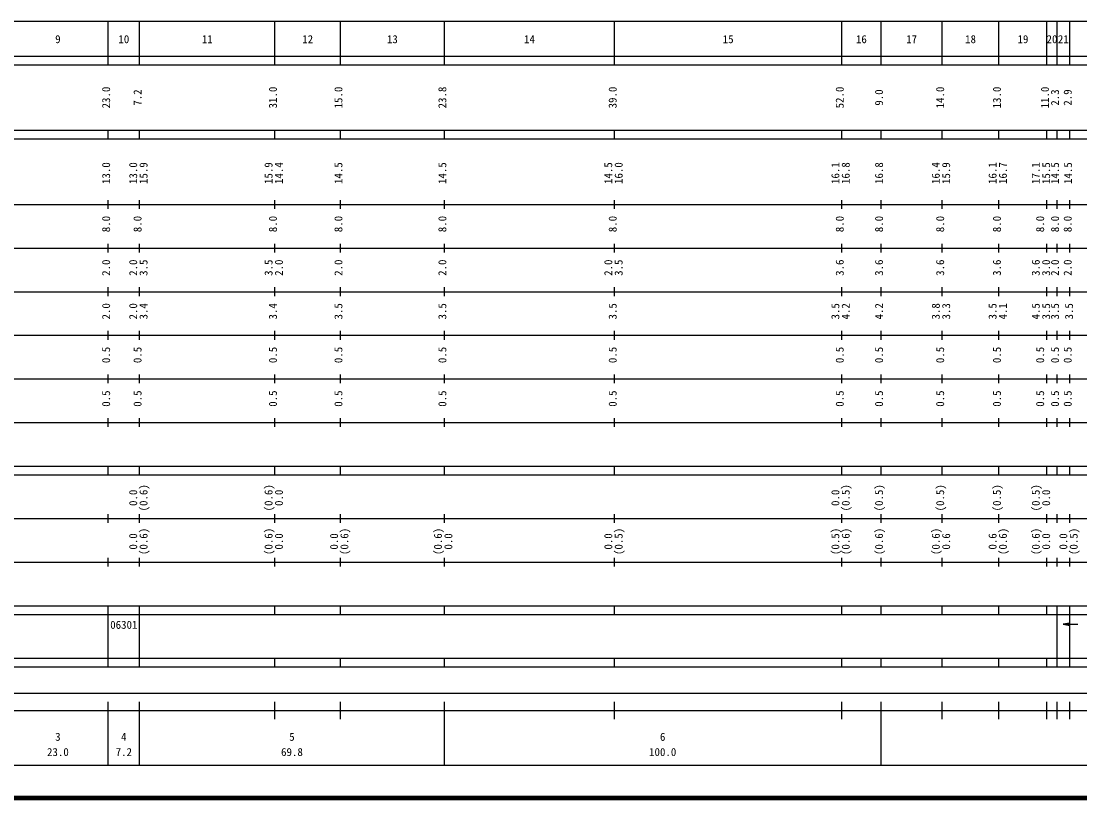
# Model space of a CAD drawing. Units: millimetres on the paper, enlarged 1000 times. Extents: x 40000 to 680000, y 20000 to 380000.
# Drawn here: x 271090 to 513525, y 20000 to 198000 of the extents above; entities that cross this region are included whole.
import ezdxf
from ezdxf.enums import TextEntityAlignment as Align

# ---------------------------------------------------------------- set-up
doc = ezdxf.new("R2010")
doc.units = ezdxf.units.MM
doc.header["$LTSCALE"] = 1000
doc.layers.add('M-TTL', color=2, linetype='Continuous', lineweight=140)
doc.layers.add('M-TTL-BAND', color=7, linetype='Continuous', lineweight=25)
doc.styles.add('ＭＳ ゴシック', font='')
doc.styles.get('ＭＳ ゴシック').set_extended_font_data('MS Gothic')

# ---------------------------------------------------------------- blocks, each defined once
blk = doc.blocks.new('open_arrow')
at = {"color": 0, "linetype": 'Continuous', "lineweight": -2}
blk.add_lwpolyline([(7.5, 1.25), (0, 0), (7.5, -1.25)], dxfattribs=at)

msp = doc.modelspace()

# ---------------------------------------------------------------- linework, layer by layer
at = {"layer": 'M-TTL'}
msp.add_line((40000, 20000), (680000, 20000), dxfattribs=at)
at = {"layer": 'M-TTL-BAND'}
for p, q in [((68000, 198000), (579000, 198000)), ((291000, 188000), (291000, 198000)), ((298200, 188000), (298200, 198000)), ((329200, 188000), (329200, 198000)), ((344200, 188000), (344200, 198000)), ((368000, 188000), (368000, 198000)), ((407000, 188000), (407000, 198000)), ((459000, 188000), (459000, 198000)), ((468000, 188000), (468000, 198000)), ((482000, 188000), (482000, 198000)), ((495000, 188000), (495000, 198000)), ((506000, 188000), (506000, 198000)), ((508300, 188000), (508300, 198000)), ((511200, 188000), (511200, 198000)), ((40000, 190000), (579000, 190000)), ((40000, 188000), (579000, 188000)), ((40000, 173000), (579000, 173000)), ((291000, 171000), (291000, 173000)), ((298200, 171000), (298200, 173000)), ((329200, 171000), (329200, 173000)), ((344200, 171000), (344200, 173000)), ((368000, 171000), (368000, 173000)), ((407000, 171000), (407000, 173000)), ((459000, 171000), (459000, 173000)), ((468000, 171000), (468000, 173000)), ((482000, 171000), (482000, 173000)), ((495000, 171000), (495000, 173000)), ((506000, 171000), (506000, 173000)), ((508300, 171000), (508300, 173000)), ((511200, 171000), (511200, 173000)), ((40000, 171000), (579000, 171000)), ((40000, 156000), (579000, 156000)), ((291000, 155000), (291000, 157000)), ((298200, 155000), (298200, 157000)), ((329200, 155000), (329200, 157000)), ((344200, 155000), (344200, 157000)), ((368000, 155000), (368000, 157000)), ((407000, 155000), (407000, 157000)), ((459000, 155000), (459000, 157000)), ((468000, 155000), (468000, 157000)), ((482000, 155000), (482000, 157000)), ((495000, 155000), (495000, 157000)), ((506000, 155000), (506000, 157000)), ((508300, 155000), (508300, 157000)), ((511200, 155000), (511200, 157000)), ((46000, 146000), (579000, 146000)), ((291000, 145000), (291000, 147000)), ((298200, 145000), (298200, 147000)), ((329200, 145000), (329200, 147000)), ((344200, 145000), (344200, 147000)), ((368000, 145000), (368000, 147000)), ((407000, 145000), (407000, 147000)), ((459000, 145000), (459000, 147000)), ((468000, 145000), (468000, 147000)), ((482000, 145000), (482000, 147000)), ((495000, 145000), (495000, 147000)), ((506000, 145000), (506000, 147000)), ((508300, 145000), (508300, 147000)), ((511200, 145000), (511200, 147000)), ((52000, 136000), (579000, 136000)), ((291000, 135000), (291000, 137000)), ((298200, 135000), (298200, 137000)), ((329200, 135000), (329200, 137000)), ((344200, 135000), (344200, 137000)), ((368000, 135000), (368000, 137000)), ((407000, 135000), (407000, 137000)), ((459000, 135000), (459000, 137000)), ((468000, 135000), (468000, 137000)), ((482000, 135000), (482000, 137000)), ((495000, 135000), (495000, 137000)), ((506000, 135000), (506000, 137000)), ((508300, 135000), (508300, 137000)), ((511200, 135000), (511200, 137000)), ((291000, 125000), (291000, 127000)), ((298200, 125000), (298200, 127000)), ((329200, 125000), (329200, 127000)), ((344200, 125000), (344200, 127000)), ((368000, 125000), (368000, 127000)), ((407000, 125000), (407000, 127000)), ((459000, 125000), (459000, 127000)), ((468000, 125000), (468000, 127000)), ((482000, 125000), (482000, 127000)), ((495000, 125000), (495000, 127000)), ((506000, 125000), (506000, 127000)), ((508300, 125000), (508300, 127000)), ((511200, 125000), (511200, 127000)), ((46000, 126000), (579000, 126000)), ((291000, 115000), (291000, 117000)), ((298200, 115000), (298200, 117000)), ((329200, 115000), (329200, 117000)), ((344200, 115000), (344200, 117000)), ((368000, 115000), (368000, 117000)), ((407000, 115000), (407000, 117000)), ((459000, 115000), (459000, 117000)), ((468000, 115000), (468000, 117000)), ((482000, 115000), (482000, 117000)), ((495000, 115000), (495000, 117000)), ((506000, 115000), (506000, 117000)), ((508300, 115000), (508300, 117000)), ((511200, 115000), (511200, 117000)), ((52000, 116000), (579000, 116000)), ((291000, 105000), (291000, 107000)), ((298200, 105000), (298200, 107000)), ((329200, 105000), (329200, 107000)), ((344200, 105000), (344200, 107000)), ((368000, 105000), (368000, 107000)), ((407000, 105000), (407000, 107000)), ((459000, 105000), (459000, 107000)), ((468000, 105000), (468000, 107000)), ((482000, 105000), (482000, 107000)), ((495000, 105000), (495000, 107000)), ((506000, 105000), (506000, 107000)), ((508300, 105000), (508300, 107000)), ((511200, 105000), (511200, 107000)), ((46000, 106000), (579000, 106000)), ((40000, 96000), (579000, 96000)), ((291000, 94000), (291000, 96000)), ((298200, 94000), (298200, 96000)), ((329200, 94000), (329200, 96000)), ((344200, 94000), (344200, 96000)), ((368000, 94000), (368000, 96000)), ((407000, 94000), (407000, 96000)), ((459000, 94000), (459000, 96000)), ((468000, 94000), (468000, 96000)), ((482000, 94000), (482000, 96000)), ((495000, 94000), (495000, 96000)), ((506000, 94000), (506000, 96000)), ((508300, 94000), (508300, 96000)), ((511200, 94000), (511200, 96000)), ((40000, 94000), (579000, 94000)), ((291000, 83000), (291000, 85000)), ((298200, 83000), (298200, 85000)), ((329200, 83000), (329200, 85000)), ((344200, 83000), (344200, 85000)), ((368000, 83000), (368000, 85000)), ((407000, 83000), (407000, 85000)), ((459000, 83000), (459000, 85000)), ((468000, 83000), (468000, 85000)), ((482000, 83000), (482000, 85000)), ((495000, 83000), (495000, 85000)), ((506000, 83000), (506000, 85000)), ((508300, 83000), (508300, 85000)), ((511200, 83000), (511200, 85000)), ((49000, 84000), (579000, 84000)), ((40000, 74000), (579000, 74000)), ((291000, 73000), (291000, 75000)), ((298200, 73000), (298200, 75000)), ((329200, 73000), (329200, 75000)), ((344200, 73000), (344200, 75000)), ((368000, 73000), (368000, 75000)), ((407000, 73000), (407000, 75000)), ((459000, 73000), (459000, 75000)), ((468000, 73000), (468000, 75000)), ((482000, 73000), (482000, 75000)), ((495000, 73000), (495000, 75000)), ((506000, 73000), (506000, 75000)), ((508300, 73000), (508300, 75000)), ((511200, 73000), (511200, 75000)), ((40000, 64000), (579000, 64000)), ((291000, 62000), (291000, 64000)), ((298200, 62000), (298200, 64000)), ((329200, 62000), (329200, 64000)), ((344200, 62000), (344200, 64000)), ((368000, 62000), (368000, 64000)), ((407000, 62000), (407000, 64000)), ((459000, 62000), (459000, 64000)), ((468000, 62000), (468000, 64000)), ((482000, 62000), (482000, 64000)), ((495000, 62000), (495000, 64000)), ((506000, 62000), (506000, 64000)), ((508300, 62000), (508300, 64000)), ((511200, 62000), (511200, 64000)), ((40000, 62000), (579000, 62000)), ((291000, 52000), (291000, 62000)), ((298200, 52000), (298200, 62000)), ((508300, 52000), (508300, 62000)), ((511200, 52000), (511200, 62000)), ((509707, 59765), (513087, 59765)), ((40000, 52000), (579000, 52000)), ((291000, 50000), (291000, 52000)), ((298200, 50000), (298200, 52000)), ((329200, 50000), (329200, 52000)), ((344200, 50000), (344200, 52000)), ((368000, 50000), (368000, 52000)), ((407000, 50000), (407000, 52000)), ((459000, 50000), (459000, 52000)), ((468000, 50000), (468000, 52000)), ((482000, 50000), (482000, 52000)), ((495000, 50000), (495000, 52000)), ((506000, 50000), (506000, 52000)), ((508300, 50000), (508300, 52000)), ((511200, 50000), (511200, 52000)), ((40000, 50000), (579000, 50000)), ((71000, 44000), (565000, 44000)), ((291000, 27500), (291000, 42000)), ((298200, 27500), (298200, 42000)), ((329200, 38000), (329200, 42000)), ((344200, 38000), (344200, 42000)), ((368000, 27500), (368000, 42000)), ((407000, 38000), (407000, 42000)), ((459000, 38000), (459000, 42000)), ((468000, 27500), (468000, 42000)), ((482000, 38000), (482000, 42000)), ((495000, 38000), (495000, 42000)), ((506000, 38000), (506000, 42000)), ((508300, 38000), (508300, 42000)), ((511200, 38000), (511200, 42000)), ((40000, 40000), (579000, 40000)), ((68000, 27500), (579000, 27500))]:
    msp.add_line(p, q, dxfattribs=at)

# ---------------------------------------------------------------- block references
at = {"layer": 'M-TTL-BAND', "xscale": 200, "yscale": 200}
msp.add_blockref('open_arrow', (509707, 59765), dxfattribs=at)

# ---------------------------------------------------------------- texts
at = {"layer": 'M-TTL-BAND', "style": 'ＭＳ ゴシック'}
for s, p in [('9', (279500, 192405)), ('10', (294600, 192405)), ('11', (313700, 192405)), ('12', (336700, 192405)), ('13', (356100, 192405)), ('14', (387500, 192405)), ('15', (433000, 192405)), ('16', (463500, 192405)), ('17', (475000, 192405)), ('18', (488500, 192405)), ('19', (500500, 192405)), ('20', (507150, 192405)), ('21', (509750, 192405)), ('3', (279500, 32523)), ('4', (294600, 32523)), ('5', (333100, 32523)), ('6', (418000, 32523)), ('23.0', (279500, 29033)), ('7.2', (294600, 29033)), ('69.8', (333100, 29033)), ('100.0', (418000, 29033))]:
    msp.add_text(s, height=1833, dxfattribs=at).set_placement(p, align=Align.BOTTOM_CENTER)
for s, p in [('23.0', (292000, 180500)), ('7.2', (299200, 180500)), ('31.0', (330200, 180500)), ('15.0', (345200, 180500)), ('23.8', (369000, 180500)), ('39.0', (408000, 180500)), ('52.0', (460000, 180500)), ('9.0', (469000, 180500)), ('14.0', (483000, 180500)), ('13.0', (496000, 180500)), ('11.0', (507000, 180500)), ('2.3', (509300, 180500)), ('2.9', (512200, 180500)), ('13.0', (292000, 163174)), ('13.0', (298200, 163174)), ('15.9', (300570, 163174)), ('15.9', (329200, 163174)), ('14.4', (331570, 163174)), ('14.5', (345200, 163174)), ('14.5', (369000, 163174)), ('14.5', (407000, 163174)), ('16.0', (409370, 163174)), ('16.1', (459000, 163174)), ('16.8', (461370, 163174)), ('16.8', (469000, 163174)), ('16.4', (482000, 163174)), ('15.9', (484370, 163174)), ('16.1', (495000, 163174)), ('16.7', (497370, 163174)), ('17.1', (504894, 163174)), ('15.5', (507264, 163174)), ('14.5', (509300, 163174)), ('14.5', (512273, 163174)), ('8.0', (292000, 151500)), ('8.0', (299200, 151500)), ('8.0', (330200, 151500)), ('8.0', (345200, 151500)), ('8.0', (369000, 151500)), ('8.0', (408000, 151500)), ('8.0', (460000, 151500)), ('8.0', (469000, 151500)), ('8.0', (483000, 151500)), ('8.0', (496000, 151500)), ('8.0', (505894, 151500)), ('8.0', (509300, 151500)), ('8.0', (512200, 151500)), ('2.0', (292000, 141500)), ('2.0', (298200, 141500)), ('3.5', (300570, 141500)), ('3.5', (329200, 141500)), ('2.0', (331570, 141500)), ('2.0', (345200, 141500)), ('2.0', (369000, 141500)), ('2.0', (407000, 141500)), ('3.5', (409370, 141500)), ('3.6', (460000, 141500)), ('3.6', (469000, 141500)), ('3.6', (483000, 141500)), ('3.6', (496000, 141500)), ('3.6', (504894, 141500)), ('3.0', (507264, 141500)), ('2.0', (509300, 141500)), ('2.0', (512200, 141500)), ('2.0', (292000, 131500)), ('2.0', (298200, 131500)), ('3.4', (300570, 131500)), ('3.4', (330200, 131500)), ('3.5', (345200, 131500)), ('3.5', (369000, 131500)), ('3.5', (408000, 131500)), ('3.5', (459000, 131500)), ('4.2', (461370, 131500)), ('4.2', (469000, 131500)), ('3.8', (482000, 131500)), ('3.3', (484370, 131500)), ('3.5', (495000, 131500)), ('4.1', (497370, 131500)), ('4.5', (504894, 131500)), ('3.5', (507264, 131500)), ('3.5', (509300, 131500)), ('3.5', (512513, 131500)), ('0.5', (292000, 121500)), ('0.5', (299200, 121500)), ('0.5', (330200, 121500)), ('0.5', (345200, 121500)), ('0.5', (369000, 121500)), ('0.5', (408000, 121500)), ('0.5', (460000, 121500)), ('0.5', (469000, 121500)), ('0.5', (483000, 121500)), ('0.5', (496000, 121500)), ('0.5', (505894, 121500)), ('0.5', (509300, 121500)), ('0.5', (512200, 121500)), ('0.5', (292000, 111500)), ('0.5', (299200, 111500)), ('0.5', (330200, 111500)), ('0.5', (345200, 111500)), ('0.5', (369000, 111500)), ('0.5', (408000, 111500)), ('0.5', (460000, 111500)), ('0.5', (469000, 111500)), ('0.5', (483000, 111500)), ('0.5', (496000, 111500)), ('0.5', (505894, 111500)), ('0.5', (509300, 111500)), ('0.5', (512200, 111500)), ('0.0', (298200, 88764)), ('(0.6)', (300570, 88764)), ('(0.6)', (329200, 88764)), ('0.0', (331570, 88764)), ('0.0', (459000, 88764)), ('(0.5)', (461370, 88764)), ('(0.5)', (469000, 88764)), ('(0.5)', (483000, 88764)), ('(0.5)', (496000, 88764)), ('(0.5)', (504894, 88764)), ('0.0', (507264, 88764)), ('0.0', (298200, 78764)), ('(0.6)', (300570, 78764)), ('(0.6)', (329200, 78764)), ('0.0', (331570, 78764)), ('0.0', (344200, 78764)), ('(0.6)', (346570, 78764)), ('(0.6)', (368000, 78764)), ('0.0', (370370, 78764)), ('0.0', (407000, 78764)), ('(0.5)', (409370, 78764)), ('(0.5)', (459000, 78764)), ('(0.6)', (461370, 78764)), ('(0.6)', (469000, 78764)), ('(0.6)', (482000, 78764)), ('0.6', (484370, 78764)), ('0.6', (495000, 78764)), ('(0.6)', (497370, 78764)), ('(0.6)', (504894, 78764)), ('0.0', (507264, 78764)), ('0.0', (511200, 78764)), ('(0.5)', (513570, 78764))]:
    msp.add_text(s, height=1833, rotation=90, dxfattribs=at).set_placement(p, align=Align.BOTTOM_CENTER)
msp.add_text('06301', height=1833, dxfattribs=at).set_placement((294600, 59655), align=Align.MIDDLE_CENTER)

doc.saveas('drawing.dxf')
